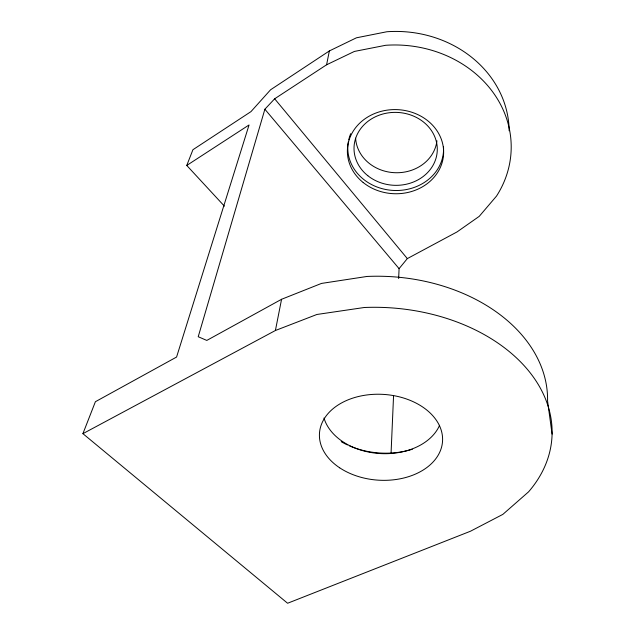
<?xml version="1.0" encoding="UTF-8"?>
<svg xmlns="http://www.w3.org/2000/svg" width="635" height="635" viewBox="0 0 635 635"><rect width="100%" height="100%" fill="white"/><g stroke="black" fill="none" stroke-linecap="round" stroke-linejoin="round"><path stroke-width="0.95" d="M391.073 453.001L393.573 395.51M398.645 278.559L399.082 268.645L407.329 258.604L457.041 231.926L479.234 216.352L496.506 196.096A115.086 100.79 2.5 0 0 492.673 91.885A115.086 100.79 2.5 0 0 385.659 45.291L354.386 51.435L326.588 64.786L274.661 98.79L264.874 109.228L198.223 336.733L206.804 340.423L281.567 299.283L321.477 283.424L366.982 276.455A163.679 117.896 3.6 0 1 547.561 400.939L552.085 434.11M275.407 330.502L316.897 314.476L364.292 307.499A169.974 118.999 3.7 0 1 525.082 366.712A169.974 118.999 3.7 0 1 528.558 491.855L502.856 514.374L470.519 531.209L287.599 603.25L82.915 433.665L275.407 330.502L281.567 299.283M326.588 64.786L329.351 50.943L356.433 37.806L386.866 31.75A112.181 99.298 2.3 0 1 509.151 130.794M82.915 433.665L95.393 401.717L176.578 357.045L249.055 124.96L186.761 165.449L224.393 206.145M186.761 165.449L192.929 149.717L250.96 111.633L270.573 89.781L329.351 50.943M264.874 109.228L399.082 268.645M274.661 98.79L407.329 258.604M436.936 140.803A40.807 36.044 2.3 0 1 395.272 172.72A40.807 36.044 2.3 0 1 355.608 138.168M439.603 425.283A59.841 42.68 3.6 0 1 379.801 453.533A59.841 42.68 3.6 0 1 323.985 418.005M412.345 449.247A68.326 49.006 3.6 0 1 349.242 445.746M347.456 444.944A68.326 49.006 3.6 0 1 341.233 441.69M443.516 146.963A47.903 41.95 2.5 0 1 393.192 190.429A47.903 41.95 2.5 0 1 348.361 141.661M348.726 139.867A47.903 41.95 2.5 0 1 350.718 133.667M367.808 175.697A41.648 36.473 2.5 0 0 436.388 156.829A41.648 36.473 2.5 0 0 382.762 114.038A41.648 36.473 2.5 0 0 367.808 175.697M339.669 467.804A61.666 42.966 3.7 0 0 441.222 448.342A61.666 42.966 3.7 0 0 362.117 395.724A61.666 42.966 3.7 0 0 339.669 467.804M363.18 182.523A48.149 42.077 2.5 0 0 442.555 161.036A48.149 42.077 2.5 0 0 380.778 111.45A48.149 42.077 2.5 0 0 363.18 182.523"/></g></svg>
